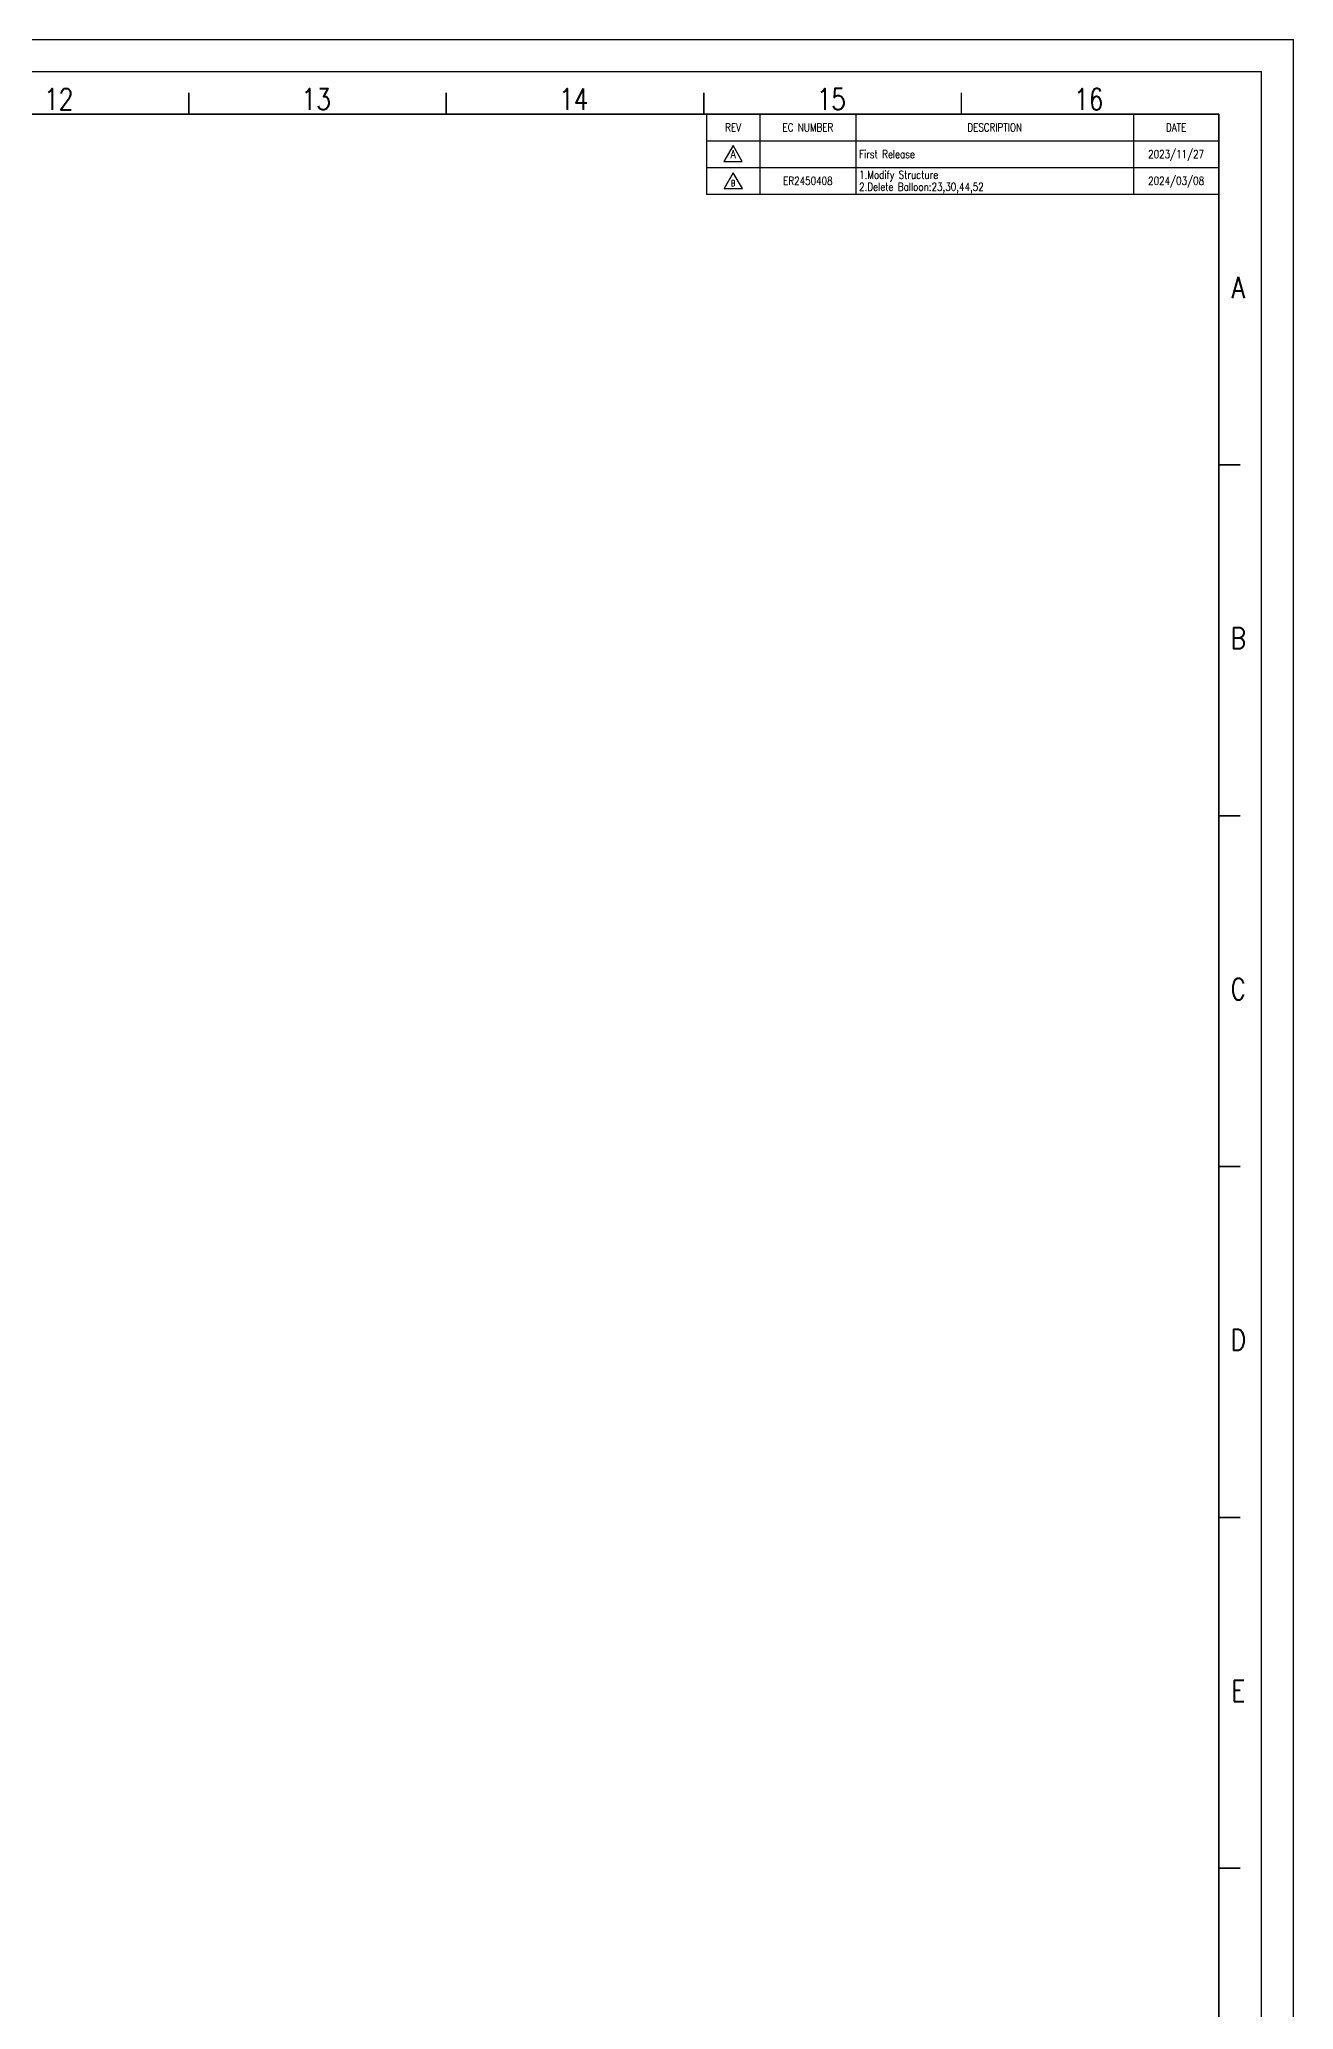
# Model space of a CAD drawing. Header units: millimetres. Extents: x 0 to 1600, y 0 to 1108.
# Drawn here: x 1130 to 1600, y 369 to 1108 of the extents above; entities that cross this region are included whole.
import ezdxf
from ezdxf.enums import TextEntityAlignment as Align

# ---------------------------------------------------------------- set-up
doc = ezdxf.new("R2010")
doc.units = ezdxf.units.MM
doc.header["$LTSCALE"] = 88
doc.layers.get('0').update_dxf_attribs({"linetype": 'CONTINUOUS'})
doc.styles.get("Standard").update_dxf_attribs({"font": 'SIMPLEX.SHX', "width": 0.8})

msp = doc.modelspace()

# ---------------------------------------------------------------- linework, layer by layer
at = {"color": 7}
for p, q in [((0, 1108), (1600, 1108)), ((1600, 0), (1600, 1108)), ((12, 1096), (1588, 1096)), ((1588, 12), (1588, 1096))]:
    msp.add_line(p, q, dxfattribs=at)
at = {"color": 2}
for p, q in [((1379.99, 1080.01), (1571.99, 1080.01)), ((1379.99, 1080.01), (1379.99, 1050.01)), ((1399.99, 1080.01), (1399.99, 1050.01)), ((1435.99, 1080.01), (1435.99, 1050.01)), ((1539.99, 1080.01), (1539.99, 1050.01)), ((1571.99, 1080.01), (1571.99, 1050.01)), ((1379.99, 1070.01), (1571.99, 1070.01)), ((1389.97, 1068.28), (1386.5, 1062.28)), ((1393.43, 1062.28), (1389.97, 1068.28)), ((1379.99, 1060.01), (1571.99, 1060.01)), ((1386.5, 1062.28), (1393.43, 1062.28)), ((1379.99, 1050.01), (1571.99, 1050.01))]:
    msp.add_line(p, q, dxfattribs=at)
at = {"color": 1}
for p, q in [((1390.01, 1058.03), (1386.57, 1052.07)), ((1393.45, 1052.07), (1390.01, 1058.03)), ((1386.57, 1052.07), (1393.45, 1052.07))]:
    msp.add_line(p, q, dxfattribs=at)
at = {"color": 7, "const_width": 0.6}
for points in [[(1186, 1080), (1186, 1088)], [(1282.5, 1080), (1282.5, 1088)], [(1379, 1080), (1379, 1088)], [(1475.5, 1080), (1475.5, 1088)], [(28, 1080), (1572, 1080)], [(1572, 28), (1572, 1080)], [(1572, 948.5), (1580, 948.5)], [(1572, 817), (1580, 817)], [(1572, 685.5), (1580, 685.5)], [(1572, 554), (1580, 554)], [(1572, 422.5), (1580, 422.5)]]:
    msp.add_lwpolyline(points, dxfattribs=at)

# ---------------------------------------------------------------- texts
at = {"color": 2, "width": 0.8}
for s, height, p in [('12', 8, (1137.26, 1081.6)), ('13', 8, (1233.76, 1081.6)), ('14', 8, (1330.26, 1081.6)), ('15', 8, (1426.76, 1081.6)), ('16', 8, (1523.26, 1081.6)), ('REV', 3, (1389.99, 1073.51)), ('EC NUMBER', 3, (1417.99, 1073.51)), ('DESCRIPTION', 3, (1487.99, 1073.51)), ('DATE', 3, (1555.99, 1073.51)), ('A', 3, (1389.99, 1063.51)), ('2023/11/27', 3, (1555.99, 1063.51)), ('ER2450408', 3, (1417.99, 1053.51)), ('2024/03/08', 3, (1555.99, 1053.51)), ('A', 8, (1579.24, 1011.04)), ('B', 8, (1579.24, 879.54)), ('C', 8, (1579.24, 748.04)), ('D', 8, (1579.24, 616.54)), ('E', 8, (1579.24, 485.04))]:
    msp.add_text(s, height=height, dxfattribs=at).set_placement(p, align=Align.CENTER)
for s, p in [('First Release', (1437.19, 1063.51)), ('1.Modify Structure', (1437.19, 1055.76)), ('2.Delete Balloon:23,30,44,52', (1437.19, 1051.26))]:
    msp.add_text(s, height=3, dxfattribs=at).set_placement(p)
at = {"color": 1, "width": 0.8}
msp.add_text('B', height=2.2, dxfattribs=at).set_placement((1389.18, 1053.02))

doc.saveas('drawing.dxf')
